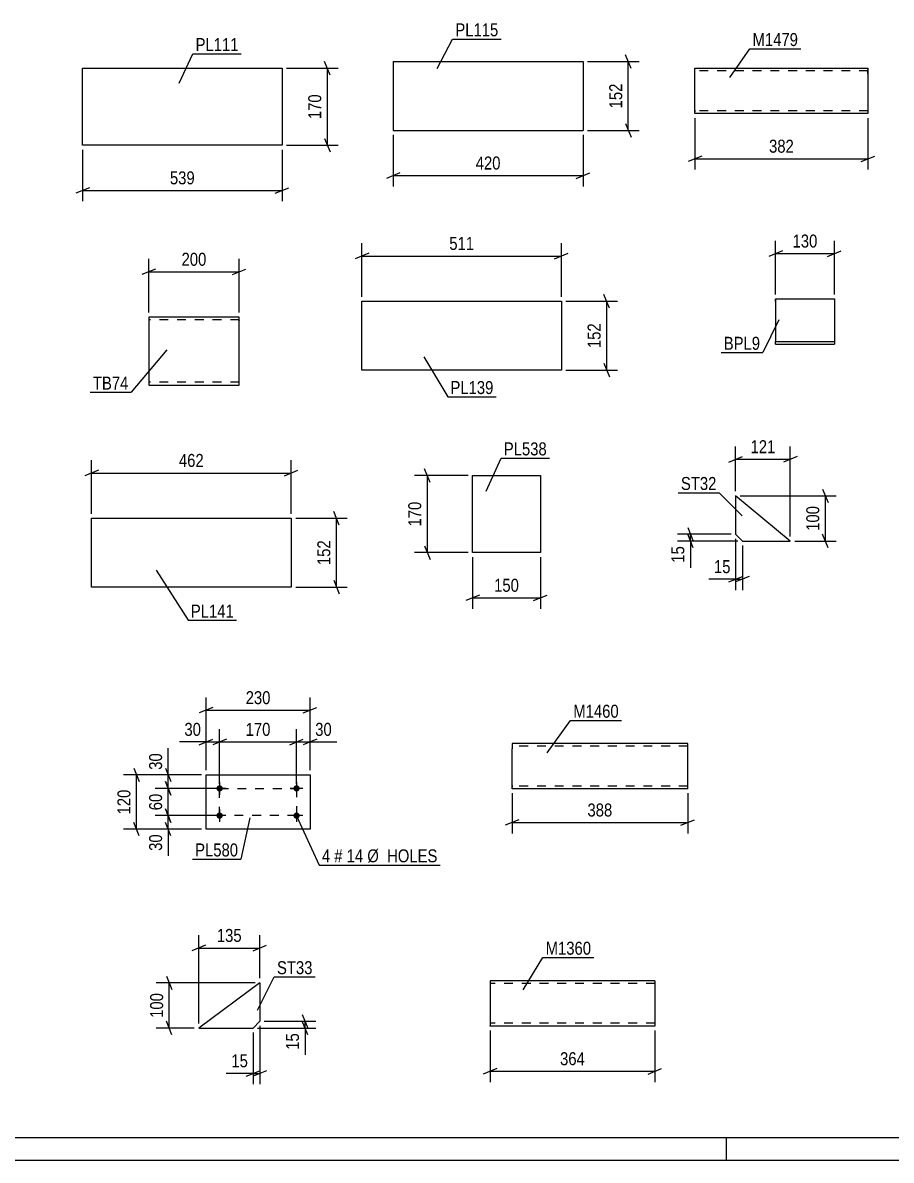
# Model space of a CAD drawing. Header units: millimetres. Extents: x 0 to 594, y 0 to 420.
# Drawn here: x 228.5 to 420.4, y 0 to 251.3 of the extents above; entities that cross this region are included whole.
import ezdxf

# ---------------------------------------------------------------- set-up
doc = ezdxf.new("R2010")
doc.units = ezdxf.units.MM
doc.linetypes.add('DXK_LINE_DOT2', pattern=[3.9198, 1.9599, -1.9599])
doc.styles.add('Arial Narrow', font='ARIALN.TTF', dxfattribs={"height": 0.2})

# ---------------------------------------------------------------- blocks, each defined once
blk = doc.blocks.new('Unknown-570389277-1132')
at = {"color": 5, "linetype": 'Continuous'}
for p, q in [((5, 5), (589, 5)), ((384, 0), (384, 5)), ((0, 0), (594, 0))]:
    blk.add_line(p, q, dxfattribs=at)
blk = doc.blocks.new('Part-570389277-10023 - 10007')
at = {"color": 2, "linetype": 'Continuous'}
for p, q in [((394.85, 190.29), (394.85, 180.89)), ((394.85, 190.29), (407.85, 190.29)), ((407.85, 190.29), (407.85, 190.24)), ((407.85, 190.24), (407.85, 180.89)), ((394.85, 180.89), (407.85, 180.89)), ((394.85, 180.34), (394.85, 180.89)), ((394.85, 180.29), (394.85, 180.34)), ((394.85, 180.29), (407.85, 180.29)), ((407.85, 180.89), (407.85, 180.84)), ((407.85, 180.84), (407.85, 180.34)), ((407.85, 180.29), (407.85, 180.34))]:
    blk.add_line(p, q, dxfattribs=at)
at = {"color": 7, "linetype": 'DXK_LINE_DOT2'}
for p, q in [((394.85, 189.74), (394.85, 190.24)), ((394.85, 180.29), (394.85, 180.34)), ((407.85, 180.89), (407.85, 180.29))]:
    blk.add_line(p, q, dxfattribs=at)
blk = doc.blocks.new('Bolt-570389277-9659 - 9625')
at = {"linetype": 'Continuous'}
for points in [[(271.98, 81.44, -1), (271.98, 82.84, -1)], [(288.98, 81.44, -1), (288.98, 82.84, -1)], [(271.98, 75.44, -1), (271.98, 76.84, -1)], [(288.98, 75.44, -1), (288.98, 76.84, -1)]]:
    blk.add_hatch(color=1, dxfattribs=at).paths.add_polyline_path(points)
at = {"color": 1, "linetype": 'Continuous'}
for p, q in [((271.98, 83.54), (271.98, 80.74)), ((288.98, 83.54), (288.98, 80.74)), ((273.38, 82.14), (270.58, 82.14)), ((290.38, 82.14), (287.58, 82.14)), ((273.38, 76.14), (270.58, 76.14)), ((271.98, 77.54), (271.98, 74.74)), ((290.38, 76.14), (287.58, 76.14)), ((288.98, 77.54), (288.98, 74.74))]:
    blk.add_line(p, q, dxfattribs=at)
blk = doc.blocks.new('Part-570389277-9674 - 9625')
at = {"color": 2, "linetype": 'Continuous'}
for p, q in [((268.98, 73.14), (268.98, 85.14)), ((268.98, 85.14), (291.98, 85.14)), ((291.98, 85.14), (291.98, 73.14)), ((291.98, 73.14), (268.98, 73.14))]:
    blk.add_line(p, q, dxfattribs=at)
blk = doc.blocks.new('Part-570389277-9779 - 9763')
at = {"color": 2, "linetype": 'Continuous'}
for p, q in [((336.61, 92.07), (336.61, 90.87)), ((375.45, 92.07), (336.61, 92.07)), ((336.61, 82.81), (336.61, 90.87)), ((375.45, 82.07), (375.45, 92.07)), ((336.61, 82.16), (336.61, 82.81)), ((336.61, 82.07), (336.61, 82.16)), ((375.45, 82.07), (336.61, 82.07))]:
    blk.add_line(p, q, dxfattribs=at)
at = {"color": 7, "linetype": 'DXK_LINE_DOT2'}
for p, q in [((375.45, 91.47), (336.61, 91.47)), ((336.61, 82.81), (336.61, 82.42)), ((336.61, 82.67), (336.61, 82.71)), ((375.45, 82.67), (336.61, 82.67)), ((336.61, 82.07), (336.61, 82.07)), ((375.45, 82.67), (375.45, 82.71))]:
    blk.add_line(p, q, dxfattribs=at)
blk = doc.blocks.new('Part-570389277-8945 - 8929')
at = {"color": 2, "linetype": 'Continuous'}
for p, q in [((241.69, 224.25), (241.69, 241.25)), ((241.69, 241.25), (263.69, 241.25)), ((263.79, 241.25), (285.79, 241.25)), ((285.79, 241.25), (285.79, 224.25)), ((263.69, 224.25), (241.69, 224.25)), ((285.79, 224.25), (263.79, 224.25))]:
    blk.add_line(p, q, dxfattribs=at)
blk = doc.blocks.new('Part-570389277-8989 - 8973')
at = {"color": 2, "linetype": 'Continuous'}
for p, q in [((310.33, 242.72), (310.33, 227.52)), ((310.33, 242.72), (352.31, 242.72)), ((352.31, 242.72), (352.31, 227.52)), ((310.33, 227.52), (352.31, 227.52))]:
    blk.add_line(p, q, dxfattribs=at)
blk = doc.blocks.new('Part-570389277-9322 - 9306')
at = {"color": 2, "linetype": 'Continuous'}
for p, q in [((303.43, 174.56), (303.43, 189.76)), ((303.43, 189.76), (325.43, 189.76)), ((325.53, 189.76), (347.53, 189.76)), ((347.53, 189.76), (347.53, 174.56)), ((325.43, 174.56), (303.43, 174.56)), ((347.53, 174.56), (325.53, 174.56))]:
    blk.add_line(p, q, dxfattribs=at)
blk = doc.blocks.new('Part-570389277-9366 - 9350')
at = {"color": 2, "linetype": 'Continuous'}
for p, q in [((243.69, 126.62), (243.69, 141.82)), ((243.69, 141.82), (265.69, 141.82)), ((265.79, 141.82), (287.79, 141.82)), ((287.79, 141.82), (287.79, 126.62)), ((265.69, 126.62), (243.69, 126.62)), ((287.79, 126.62), (265.79, 126.62))]:
    blk.add_line(p, q, dxfattribs=at)
blk = doc.blocks.new('Part-570389277-9411 - 9394')
at = {"color": 2, "linetype": 'Continuous'}
for p, q in [((276.31, 186.26), (256.31, 186.26)), ((256.31, 186.26), (256.31, 171.35)), ((276.31, 172.46), (276.31, 186.26)), ((256.31, 171.35), (256.31, 171.26)), ((256.31, 171.26), (276.31, 171.26)), ((276.31, 171.26), (276.31, 172.46))]:
    blk.add_line(p, q, dxfattribs=at)
at = {"color": 7, "linetype": 'DXK_LINE_DOT2'}
for p, q in [((276.31, 185.66), (256.31, 185.66)), ((276.31, 185.61), (276.31, 185.52)), ((256.31, 171.86), (256.31, 171.9)), ((276.31, 171.86), (256.31, 171.86)), ((276.31, 171.9), (276.31, 172.23)), ((276.31, 171.86), (276.31, 171.9))]:
    blk.add_line(p, q, dxfattribs=at)
blk = doc.blocks.new('Part-570389277-9443 - 9427')
at = {"color": 2, "linetype": 'Continuous'}
for p, q in [((327.89, 134.24), (327.89, 151.24)), ((327.89, 151.24), (342.89, 151.24)), ((342.89, 151.24), (342.89, 134.24)), ((342.89, 134.24), (327.89, 134.24))]:
    blk.add_line(p, q, dxfattribs=at)
blk = doc.blocks.new('Part-570389277-9486 - 9470')
at = {"color": 2, "linetype": 'Continuous'}
for p, q in [((386.03, 146.79), (386.03, 138.29)), ((398.11, 136.79), (386.03, 146.79)), ((387.53, 136.79), (386.03, 138.29)), ((387.53, 136.79), (398.11, 136.79))]:
    blk.add_line(p, q, dxfattribs=at)
blk = doc.blocks.new('Part-570389277-9545 - 9529')
at = {"color": 2, "linetype": 'Continuous'}
for p, q in [((280.86, 39.19), (267.36, 29.19)), ((280.86, 39.19), (280.86, 30.69)), ((280.86, 30.69), (279.36, 29.19)), ((267.36, 29.19), (279.36, 29.19))]:
    blk.add_line(p, q, dxfattribs=at)
blk = doc.blocks.new('Part-570389277-9609 - 9593')
at = {"color": 2, "linetype": 'Continuous'}
for p, q in [((368.18, 39.65), (331.75, 39.65)), ((331.75, 39.65), (331.75, 29.74)), ((368.18, 39.65), (368.18, 29.65)), ((331.75, 29.65), (331.75, 29.74)), ((368.18, 29.65), (331.75, 29.65))]:
    blk.add_line(p, q, dxfattribs=at)
at = {"color": 7, "linetype": 'DXK_LINE_DOT2'}
for p, q in [((368.18, 39.05), (331.75, 39.05)), ((331.75, 30.25), (331.75, 30.29)), ((368.18, 30.25), (331.75, 30.25)), ((368.18, 30.25), (368.18, 30.29))]:
    blk.add_line(p, q, dxfattribs=at)
blk = doc.blocks.new('Part-570389277-9811 - 9795')
at = {"color": 2, "linetype": 'Continuous'}
for p, q in [((377.03, 240.04), (377.03, 241.24)), ((377.03, 241.24), (415.27, 241.24)), ((377.03, 231.98), (377.03, 240.04)), ((415.27, 241.24), (415.27, 241.15)), ((415.27, 241.15), (415.27, 240.04)), ((415.27, 240.04), (415.27, 231.24)), ((377.03, 231.33), (377.03, 231.98)), ((377.03, 231.24), (377.03, 231.33)), ((415.27, 231.24), (377.03, 231.24))]:
    blk.add_line(p, q, dxfattribs=at)
at = {"color": 7, "linetype": 'DXK_LINE_DOT2'}
for p, q in [((415.27, 240.64), (377.03, 240.64)), ((415.27, 240.04), (415.27, 240.89)), ((377.03, 231.98), (377.03, 231.59)), ((377.03, 231.84), (377.03, 231.89)), ((415.27, 231.84), (377.03, 231.84)), ((415.27, 231.84), (415.27, 231.89))]:
    blk.add_line(p, q, dxfattribs=at)
blk = doc.blocks.new('Rectangle-570389277-20068 - 9625')
at = {"color": 1, "linetype": 'DXK_LINE_DOT2'}
blk.add_lwpolyline([(271.98, 82.14), (288.98, 82.14), (288.98, 76.14), (271.98, 76.14), (271.98, 82.14)], close=True, dxfattribs=at)
blk = doc.blocks.new('StraightDimension-570389277-10025 - 10007')
at = {"color": 7, "linetype": 'Continuous'}
for p, q in [((394.85, 191.29), (394.85, 203.14)), ((407.85, 191.29), (407.85, 203.14)), ((396.35, 200.89), (393.35, 199.69)), ((394.85, 200.29), (407.85, 200.29)), ((406.35, 199.69), (409.35, 200.89))]:
    blk.add_line(p, q, dxfattribs=at)
at = {"color": 0}
blk.add_wipeout([(404.7, 201.04), (404.7, 205.24), (398.01, 205.24), (398.01, 201.04)], dxfattribs=at)
at = {"color": 3, "style": 'Arial Narrow'}
blk.add_text('130', height=2.863, dxfattribs=at).set_placement((398.61, 201.64))
blk = doc.blocks.new('StraightDimension-570389277-9687 - 9625')
at = {"color": 7, "linetype": 'Continuous'}
for p, q in [((267.48, 91.81), (270.48, 93.01)), ((268.98, 86.14), (268.98, 95.26)), ((273.48, 93.01), (270.48, 91.81)), ((271.98, 83.14), (271.98, 95.26)), ((268.98, 92.41), (271.98, 92.41))]:
    blk.add_line(p, q, dxfattribs=at)
at = {"color": 0}
blk.add_wipeout([(268.46, 93.16), (268.46, 97.36), (263.6, 97.36), (263.6, 93.16)], dxfattribs=at)
at = {"color": 7, "linetype": 'Continuous'}
blk.add_line((268.98, 92.41), (263.08, 92.41), dxfattribs=at)
blk.add_line((268.98, 92.41), (263.08, 92.41), dxfattribs=at)
at = {"color": 3, "style": 'Arial Narrow'}
blk.add_text('30', height=2.863, dxfattribs=at).set_placement((264.2, 93.76))
blk = doc.blocks.new('StraightDimension-570389277-9676 - 9625')
at = {"color": 7, "linetype": 'Continuous'}
for p, q in [((268.98, 86.14), (268.98, 102.26)), ((291.98, 86.14), (291.98, 102.26)), ((270.48, 100.01), (267.48, 98.81)), ((268.98, 99.41), (291.98, 99.41)), ((290.48, 98.81), (293.48, 100.01))]:
    blk.add_line(p, q, dxfattribs=at)
at = {"color": 0}
blk.add_wipeout([(283.83, 100.16), (283.83, 104.36), (277.14, 104.36), (277.14, 100.16)], dxfattribs=at)
at = {"color": 3, "style": 'Arial Narrow'}
blk.add_text('230', height=2.863, dxfattribs=at).set_placement((277.74, 100.76))
blk = doc.blocks.new('StraightDimension-570389277-9697 - 9625')
at = {"color": 7, "linetype": 'Continuous'}
for p, q in [((273.48, 93.01), (270.48, 91.81)), ((271.98, 83.14), (271.98, 95.26)), ((287.48, 91.81), (290.48, 93.01)), ((288.98, 83.14), (288.98, 95.26)), ((271.98, 92.41), (288.98, 92.41))]:
    blk.add_line(p, q, dxfattribs=at)
at = {"color": 0}
blk.add_wipeout([(283.83, 93.16), (283.83, 97.36), (277.14, 97.36), (277.14, 93.16)], dxfattribs=at)
at = {"color": 3, "style": 'Arial Narrow'}
blk.add_text('170', height=2.863, dxfattribs=at).set_placement((277.74, 93.76))
blk = doc.blocks.new('StraightDimension-570389277-9707 - 9625')
at = {"color": 7, "linetype": 'Continuous'}
for p, q in [((287.48, 91.81), (290.48, 93.01)), ((288.98, 83.14), (288.98, 95.26)), ((293.48, 93.01), (290.48, 91.81)), ((291.98, 86.14), (291.98, 95.26)), ((288.98, 92.41), (291.98, 92.41))]:
    blk.add_line(p, q, dxfattribs=at)
at = {"color": 0}
blk.add_wipeout([(297.36, 93.16), (297.36, 97.36), (292.51, 97.36), (292.51, 93.16)], dxfattribs=at)
at = {"color": 7, "linetype": 'Continuous'}
blk.add_line((291.98, 92.41), (297.89, 92.41), dxfattribs=at)
blk.add_line((291.98, 92.41), (297.89, 92.41), dxfattribs=at)
at = {"color": 3, "style": 'Arial Narrow'}
blk.add_text('30', height=2.863, dxfattribs=at).set_placement((293.11, 93.76))
blk = doc.blocks.new('StraightDimension-570389277-9718 - 9625')
at = {"color": 7, "linetype": 'Continuous'}
for p, q in [((253.01, 86.64), (254.21, 83.64)), ((267.98, 85.14), (250.76, 85.14)), ((253.61, 73.14), (253.61, 85.14)), ((267.98, 73.14), (250.76, 73.14)), ((254.21, 71.64), (253.01, 74.64))]:
    blk.add_line(p, q, dxfattribs=at)
at = {"color": 0}
blk.add_wipeout([(252.86, 82.48), (248.66, 82.48), (248.66, 75.79), (252.86, 75.79)], dxfattribs=at)
at = {"color": 3, "style": 'Arial Narrow'}
blk.add_text('120', height=2.863, rotation=90.0002, dxfattribs=at).set_placement((252.26, 76.39))
blk = doc.blocks.new('StraightDimension-570389277-9729 - 9625')
at = {"color": 7, "linetype": 'Continuous'}
for p, q in [((270.98, 76.14), (257.76, 76.14)), ((260.01, 77.64), (261.21, 74.64)), ((260.61, 73.14), (260.61, 76.14)), ((267.98, 73.14), (257.76, 73.14)), ((261.21, 71.64), (260.01, 74.64))]:
    blk.add_line(p, q, dxfattribs=at)
at = {"color": 0}
blk.add_wipeout([(259.86, 72.61), (255.66, 72.61), (255.66, 67.75), (259.86, 67.75)], dxfattribs=at)
at = {"color": 7, "linetype": 'Continuous'}
blk.add_line((260.61, 73.14), (260.61, 67.23), dxfattribs=at)
blk.add_line((260.61, 73.14), (260.61, 67.23), dxfattribs=at)
at = {"color": 3, "style": 'Arial Narrow'}
blk.add_text('30', height=2.863, rotation=90.0002, dxfattribs=at).set_placement((259.26, 68.35))
blk = doc.blocks.new('StraightDimension-570389277-9739 - 9625')
at = {"color": 7, "linetype": 'Continuous'}
for p, q in [((260.01, 83.64), (261.21, 80.64)), ((270.98, 82.14), (257.76, 82.14)), ((260.61, 76.14), (260.61, 82.14)), ((270.98, 76.14), (257.76, 76.14)), ((261.21, 74.64), (260.01, 77.64))]:
    blk.add_line(p, q, dxfattribs=at)
at = {"color": 0}
blk.add_wipeout([(259.86, 81.56), (255.66, 81.56), (255.66, 76.71), (259.86, 76.71)], dxfattribs=at)
at = {"color": 3, "style": 'Arial Narrow'}
blk.add_text('60', height=2.863, rotation=90.0002, dxfattribs=at).set_placement((259.26, 77.31))
blk = doc.blocks.new('StraightDimension-570389277-9749 - 9625')
at = {"color": 7, "linetype": 'Continuous'}
for p, q in [((260.01, 86.64), (261.21, 83.64)), ((267.98, 85.14), (257.76, 85.14)), ((261.21, 80.64), (260.01, 83.64)), ((260.61, 82.14), (260.61, 85.14)), ((270.98, 82.14), (257.76, 82.14))]:
    blk.add_line(p, q, dxfattribs=at)
at = {"color": 0}
blk.add_wipeout([(259.86, 90.52), (255.66, 90.52), (255.66, 85.66), (259.86, 85.66)], dxfattribs=at)
at = {"color": 7, "linetype": 'Continuous'}
blk.add_line((260.61, 85.14), (260.61, 91.04), dxfattribs=at)
blk.add_line((260.61, 85.14), (260.61, 91.04), dxfattribs=at)
at = {"color": 3, "style": 'Arial Narrow'}
blk.add_text('30', height=2.863, rotation=90.0002, dxfattribs=at).set_placement((259.26, 86.26))
blk = doc.blocks.new('StraightDimension-570389277-9781 - 9763')
at = {"color": 7, "linetype": 'Continuous'}
for p, q in [((336.61, 81.07), (336.61, 72.19)), ((375.45, 81.07), (375.45, 72.19)), ((338.11, 75.19), (335.11, 73.99)), ((336.61, 74.59), (375.45, 74.59)), ((373.95, 73.99), (376.95, 75.19))]:
    blk.add_line(p, q, dxfattribs=at)
at = {"color": 0}
blk.add_wipeout([(359.37, 75.34), (359.37, 79.54), (352.68, 79.54), (352.68, 75.34)], dxfattribs=at)
at = {"color": 3, "style": 'Arial Narrow'}
blk.add_text('388', height=2.863, dxfattribs=at).set_placement((353.28, 75.94))
blk = doc.blocks.new('StraightDimension-570389277-8948 - 8929')
at = {"color": 7, "linetype": 'Continuous'}
for p, q in [((241.69, 223.25), (241.69, 211.85)), ((285.79, 223.25), (285.79, 211.85)), ((243.19, 214.85), (240.19, 213.65)), ((241.69, 214.25), (285.79, 214.25)), ((284.29, 213.65), (287.29, 214.85))]:
    blk.add_line(p, q, dxfattribs=at)
at = {"color": 0}
blk.add_wipeout([(267.08, 215), (267.08, 219.2), (260.4, 219.2), (260.4, 215)], dxfattribs=at)
at = {"color": 3, "style": 'Arial Narrow'}
blk.add_text('539', height=2.863, dxfattribs=at).set_placement((261, 215.6))
blk = doc.blocks.new('StraightDimension-570389277-8959 - 8929')
at = {"color": 7, "linetype": 'Continuous'}
for p, q in [((286.79, 241.25), (298.19, 241.25)), ((296.39, 239.75), (295.19, 242.75)), ((295.79, 224.25), (295.79, 241.25)), ((286.79, 224.25), (298.19, 224.25)), ((295.19, 225.75), (296.39, 222.75))]:
    blk.add_line(p, q, dxfattribs=at)
at = {"color": 0}
blk.add_wipeout([(295.04, 236.09), (290.84, 236.09), (290.84, 229.4), (295.04, 229.4)], dxfattribs=at)
at = {"color": 3, "style": 'Arial Narrow'}
blk.add_text('170', height=2.863, rotation=90.0002, dxfattribs=at).set_placement((294.44, 230))
blk = doc.blocks.new('StraightDimension-570389277-8991 - 8973')
at = {"color": 7, "linetype": 'Continuous'}
for p, q in [((310.33, 226.52), (310.33, 215.12)), ((352.31, 226.52), (352.31, 215.12)), ((311.83, 218.12), (308.83, 216.92)), ((310.33, 217.52), (352.31, 217.52)), ((350.81, 216.92), (353.81, 218.12))]:
    blk.add_line(p, q, dxfattribs=at)
at = {"color": 0}
blk.add_wipeout([(334.66, 218.27), (334.66, 222.47), (327.98, 222.47), (327.98, 218.27)], dxfattribs=at)
at = {"color": 3, "style": 'Arial Narrow'}
blk.add_text('420', height=2.863, dxfattribs=at).set_placement((328.58, 218.87))
blk = doc.blocks.new('StraightDimension-570389277-9002 - 8973')
at = {"color": 7, "linetype": 'Continuous'}
for p, q in [((362.91, 241.22), (361.71, 244.22)), ((353.31, 242.72), (364.71, 242.72)), ((362.31, 227.52), (362.31, 242.72)), ((361.71, 229.02), (362.91, 226.02)), ((353.31, 227.52), (364.71, 227.52))]:
    blk.add_line(p, q, dxfattribs=at)
at = {"color": 0}
blk.add_wipeout([(361.56, 238.46), (357.36, 238.46), (357.36, 231.78), (361.56, 231.78)], dxfattribs=at)
at = {"color": 3, "style": 'Arial Narrow'}
blk.add_text('152', height=2.863, rotation=90.0002, dxfattribs=at).set_placement((360.96, 232.38))
blk = doc.blocks.new('StraightDimension-570389277-9336 - 9306')
at = {"color": 7, "linetype": 'Continuous'}
for p, q in [((358.13, 188.26), (356.93, 191.26)), ((348.53, 189.76), (359.93, 189.76)), ((357.53, 174.56), (357.53, 189.76)), ((356.93, 176.06), (358.13, 173.06)), ((348.53, 174.56), (359.93, 174.56))]:
    blk.add_line(p, q, dxfattribs=at)
at = {"color": 0}
blk.add_wipeout([(356.78, 185.5), (352.58, 185.5), (352.58, 178.82), (356.78, 178.82)], dxfattribs=at)
at = {"color": 3, "style": 'Arial Narrow'}
blk.add_text('152', height=2.863, rotation=90.0002, dxfattribs=at).set_placement((356.18, 179.42))
blk = doc.blocks.new('StraightDimension-570389277-9325 - 9306')
at = {"color": 7, "linetype": 'Continuous'}
for p, q in [((303.43, 190.76), (303.43, 202.61)), ((347.53, 190.76), (347.53, 202.61)), ((304.93, 200.36), (301.93, 199.16)), ((303.43, 199.76), (347.53, 199.76)), ((346.03, 199.16), (349.03, 200.36))]:
    blk.add_line(p, q, dxfattribs=at)
at = {"color": 0}
blk.add_wipeout([(328.82, 200.51), (328.82, 204.71), (322.14, 204.71), (322.14, 200.51)], dxfattribs=at)
at = {"color": 3, "style": 'Arial Narrow'}
blk.add_text('511', height=2.863, dxfattribs=at).set_placement((322.74, 201.11))
blk = doc.blocks.new('StraightDimension-570389277-9369 - 9350')
at = {"color": 7, "linetype": 'Continuous'}
for p, q in [((243.69, 142.82), (243.69, 154.67)), ((287.79, 142.82), (287.79, 154.67)), ((245.19, 152.42), (242.19, 151.22)), ((243.69, 151.82), (287.79, 151.82)), ((286.29, 151.22), (289.29, 152.42))]:
    blk.add_line(p, q, dxfattribs=at)
at = {"color": 0}
blk.add_wipeout([(269.08, 152.57), (269.08, 156.77), (262.39, 156.77), (262.39, 152.57)], dxfattribs=at)
at = {"color": 3, "style": 'Arial Narrow'}
blk.add_text('462', height=2.863, dxfattribs=at).set_placement((262.99, 153.17))
blk = doc.blocks.new('StraightDimension-570389277-9380 - 9350')
at = {"color": 7, "linetype": 'Continuous'}
for p, q in [((298.39, 140.32), (297.19, 143.32)), ((288.79, 141.82), (300.19, 141.82)), ((297.79, 126.62), (297.79, 141.82)), ((288.79, 126.62), (300.19, 126.62)), ((297.19, 128.12), (298.39, 125.12))]:
    blk.add_line(p, q, dxfattribs=at)
at = {"color": 0}
blk.add_wipeout([(297.04, 137.57), (292.84, 137.57), (292.84, 130.88), (297.04, 130.88)], dxfattribs=at)
at = {"color": 3, "style": 'Arial Narrow'}
blk.add_text('152', height=2.863, rotation=90.0002, dxfattribs=at).set_placement((296.44, 131.48))
blk = doc.blocks.new('StraightDimension-570389277-9413 - 9394')
at = {"color": 7, "linetype": 'Continuous'}
for p, q in [((256.31, 187.26), (256.31, 199.11)), ((276.31, 187.26), (276.31, 199.11)), ((257.81, 196.86), (254.81, 195.66)), ((256.31, 196.26), (276.31, 196.26)), ((274.81, 195.66), (277.81, 196.86))]:
    blk.add_line(p, q, dxfattribs=at)
at = {"color": 0}
blk.add_wipeout([(269.65, 197.01), (269.65, 201.21), (262.97, 201.21), (262.97, 197.01)], dxfattribs=at)
at = {"color": 3, "style": 'Arial Narrow'}
blk.add_text('200', height=2.863, dxfattribs=at).set_placement((263.57, 197.61))
blk = doc.blocks.new('StraightDimension-570389277-9445 - 9427')
at = {"color": 7, "linetype": 'Continuous'}
for p, q in [((327.89, 133.24), (327.89, 121.84)), ((342.89, 133.24), (342.89, 121.84)), ((329.39, 124.84), (326.39, 123.64)), ((327.89, 124.24), (342.89, 124.24)), ((341.39, 123.64), (344.39, 124.84))]:
    blk.add_line(p, q, dxfattribs=at)
at = {"color": 0}
blk.add_wipeout([(338.73, 124.99), (338.73, 129.19), (332.05, 129.19), (332.05, 124.99)], dxfattribs=at)
at = {"color": 3, "style": 'Arial Narrow'}
blk.add_text('150', height=2.863, dxfattribs=at).set_placement((332.65, 125.59))
blk = doc.blocks.new('StraightDimension-570389277-9456 - 9427')
at = {"color": 7, "linetype": 'Continuous'}
for p, q in [((326.89, 151.24), (315.04, 151.24)), ((318.49, 149.74), (317.29, 152.74)), ((317.89, 134.24), (317.89, 151.24)), ((317.29, 135.74), (318.49, 132.74)), ((326.89, 134.24), (315.04, 134.24))]:
    blk.add_line(p, q, dxfattribs=at)
at = {"color": 0}
blk.add_wipeout([(317.14, 146.08), (312.94, 146.08), (312.94, 139.4), (317.14, 139.4)], dxfattribs=at)
at = {"color": 3, "style": 'Arial Narrow'}
blk.add_text('170', height=2.863, rotation=90.0002, dxfattribs=at).set_placement((316.54, 140))
blk = doc.blocks.new('StraightDimension-570389277-9488 - 9470')
at = {"color": 7, "linetype": 'Continuous'}
for p, q in [((405.26, 148.29), (406.46, 145.29)), ((387.03, 146.79), (408.26, 146.79)), ((405.86, 136.79), (405.86, 146.79)), ((406.46, 135.29), (405.26, 138.29)), ((399.11, 136.79), (408.26, 136.79))]:
    blk.add_line(p, q, dxfattribs=at)
at = {"color": 0}
blk.add_wipeout([(405.11, 145.13), (400.91, 145.13), (400.91, 138.45), (405.11, 138.45)], dxfattribs=at)
at = {"color": 3, "style": 'Arial Narrow'}
blk.add_text('100', height=2.863, rotation=90.0002, dxfattribs=at).set_placement((404.51, 139.05))
blk = doc.blocks.new('StraightDimension-570389277-9497 - 9470')
at = {"color": 7, "linetype": 'Continuous'}
for p, q in [((385.03, 138.29), (373.18, 138.29)), ((375.43, 139.79), (376.63, 136.79)), ((376.63, 135.29), (375.43, 138.29)), ((376.03, 136.79), (376.03, 138.29)), ((386.53, 136.79), (373.18, 136.79))]:
    blk.add_line(p, q, dxfattribs=at)
at = {"color": 0}
blk.add_wipeout([(375.28, 136.27), (371.08, 136.27), (371.08, 131.41), (375.28, 131.41)], dxfattribs=at)
at = {"color": 7, "linetype": 'Continuous'}
blk.add_line((376.03, 136.79), (376.03, 130.88), dxfattribs=at)
blk.add_line((376.03, 136.79), (376.03, 130.88), dxfattribs=at)
at = {"color": 3, "style": 'Arial Narrow'}
blk.add_text('15', height=2.863, rotation=90.0002, dxfattribs=at).set_placement((374.68, 132.01))
blk = doc.blocks.new('StraightDimension-570389277-9508 - 9470')
at = {"color": 7, "linetype": 'Continuous'}
for p, q in [((386.03, 147.79), (386.03, 157.7)), ((398.11, 137.79), (398.11, 157.7)), ((384.53, 154.25), (387.53, 155.45)), ((386.03, 154.85), (398.11, 154.85)), ((399.61, 155.45), (396.61, 154.25))]:
    blk.add_line(p, q, dxfattribs=at)
at = {"color": 0}
blk.add_wipeout([(395.41, 155.6), (395.41, 159.8), (388.73, 159.8), (388.73, 155.6)], dxfattribs=at)
at = {"color": 3, "style": 'Arial Narrow'}
blk.add_text('121', height=2.863, dxfattribs=at).set_placement((389.33, 156.2))
blk = doc.blocks.new('StraightDimension-570389277-9515 - 9470')
at = {"color": 7, "linetype": 'Continuous'}
for p, q in [((386.03, 137.29), (386.03, 125.96)), ((387.53, 135.79), (387.53, 125.96)), ((384.53, 127.76), (387.53, 128.96)), ((389.03, 128.96), (386.03, 127.76)), ((386.03, 128.36), (387.53, 128.36))]:
    blk.add_line(p, q, dxfattribs=at)
at = {"color": 0}
blk.add_wipeout([(385.5, 129.11), (385.5, 133.31), (380.64, 133.31), (380.64, 129.11)], dxfattribs=at)
at = {"color": 7, "linetype": 'Continuous'}
blk.add_line((386.03, 128.36), (380.12, 128.36), dxfattribs=at)
blk.add_line((386.03, 128.36), (380.12, 128.36), dxfattribs=at)
at = {"color": 3, "style": 'Arial Narrow'}
blk.add_text('15', height=2.863, dxfattribs=at).set_placement((381.24, 129.71))
blk = doc.blocks.new('StraightDimension-570389277-9579 - 9529')
at = {"color": 7, "linetype": 'Continuous'}
for p, q in [((281.86, 30.69), (293.26, 30.69)), ((290.26, 32.19), (291.46, 29.19)), ((291.46, 27.69), (290.26, 30.69)), ((290.86, 29.19), (290.86, 30.69)), ((280.36, 29.19), (293.26, 29.19))]:
    blk.add_line(p, q, dxfattribs=at)
at = {"color": 0}
blk.add_wipeout([(290.11, 28.67), (285.91, 28.67), (285.91, 23.81), (290.11, 23.81)], dxfattribs=at)
at = {"color": 7, "linetype": 'Continuous'}
blk.add_line((290.86, 29.19), (290.86, 23.29), dxfattribs=at)
blk.add_line((290.86, 29.19), (290.86, 23.29), dxfattribs=at)
at = {"color": 3, "style": 'Arial Narrow'}
blk.add_text('15', height=2.863, rotation=90.0002, dxfattribs=at).set_placement((289.51, 24.41))
blk = doc.blocks.new('StraightDimension-570389277-9547 - 9529')
at = {"color": 7, "linetype": 'Continuous'}
for p, q in [((267.36, 30.19), (267.36, 49.73)), ((280.86, 40.19), (280.86, 49.73)), ((268.86, 47.48), (265.86, 46.28)), ((267.36, 46.88), (280.86, 46.88)), ((279.36, 46.28), (282.36, 47.48))]:
    blk.add_line(p, q, dxfattribs=at)
at = {"color": 0}
blk.add_wipeout([(277.45, 47.63), (277.45, 51.83), (270.77, 51.83), (270.77, 47.63)], dxfattribs=at)
at = {"color": 3, "style": 'Arial Narrow'}
blk.add_text('135', height=2.863, dxfattribs=at).set_placement((271.37, 48.23))
blk = doc.blocks.new('StraightDimension-570389277-9556 - 9529')
at = {"color": 7, "linetype": 'Continuous'}
for p, q in [((279.36, 28.19), (279.36, 16.79)), ((280.86, 29.69), (280.86, 16.79)), ((277.86, 18.59), (280.86, 19.79)), ((282.36, 19.79), (279.36, 18.59)), ((279.36, 19.19), (280.86, 19.19))]:
    blk.add_line(p, q, dxfattribs=at)
at = {"color": 0}
blk.add_wipeout([(278.83, 19.94), (278.83, 24.14), (273.98, 24.14), (273.98, 19.94)], dxfattribs=at)
at = {"color": 7, "linetype": 'Continuous'}
blk.add_line((279.36, 19.19), (273.45, 19.19), dxfattribs=at)
blk.add_line((279.36, 19.19), (273.45, 19.19), dxfattribs=at)
at = {"color": 3, "style": 'Arial Narrow'}
blk.add_text('15', height=2.863, dxfattribs=at).set_placement((274.58, 20.54))
blk = doc.blocks.new('StraightDimension-570389277-9570 - 9529')
at = {"color": 7, "linetype": 'Continuous'}
for p, q in [((260.24, 40.69), (261.44, 37.69)), ((279.86, 39.19), (257.99, 39.19)), ((260.84, 29.19), (260.84, 39.19)), ((261.44, 27.69), (260.24, 30.69)), ((266.36, 29.19), (257.99, 29.19))]:
    blk.add_line(p, q, dxfattribs=at)
at = {"color": 0}
blk.add_wipeout([(260.09, 37.54), (255.89, 37.54), (255.89, 30.85), (260.09, 30.85)], dxfattribs=at)
at = {"color": 3, "style": 'Arial Narrow'}
blk.add_text('100', height=2.863, rotation=90.0002, dxfattribs=at).set_placement((259.49, 31.45))
blk = doc.blocks.new('StraightDimension-570389277-9611 - 9593')
at = {"color": 7, "linetype": 'Continuous'}
for p, q in [((331.75, 28.65), (331.75, 17.25)), ((368.18, 28.65), (368.18, 17.25)), ((333.25, 20.25), (330.25, 19.05)), ((366.68, 19.05), (369.68, 20.25)), ((331.75, 19.65), (368.18, 19.65))]:
    blk.add_line(p, q, dxfattribs=at)
at = {"color": 0}
blk.add_wipeout([(353.31, 20.4), (353.31, 24.6), (346.62, 24.6), (346.62, 20.4)], dxfattribs=at)
at = {"color": 3, "style": 'Arial Narrow'}
blk.add_text('364', height=2.863, dxfattribs=at).set_placement((347.22, 21))
blk = doc.blocks.new('StraightDimension-570389277-9813 - 9795')
at = {"color": 7, "linetype": 'Continuous'}
for p, q in [((377.03, 230.24), (377.03, 218.84)), ((415.27, 230.24), (415.27, 218.84)), ((378.53, 221.84), (375.53, 220.64)), ((377.03, 221.24), (415.27, 221.24)), ((413.77, 220.64), (416.77, 221.84))]:
    blk.add_line(p, q, dxfattribs=at)
at = {"color": 0}
blk.add_wipeout([(399.49, 221.99), (399.49, 226.19), (392.81, 226.19), (392.81, 221.99)], dxfattribs=at)
at = {"color": 3, "style": 'Arial Narrow'}
blk.add_text('382', height=2.863, dxfattribs=at).set_placement((393.41, 222.59))
blk = doc.blocks.new('Mark-570389277-10019 - 10007')
at = {"color": 0}
blk.add_wipeout([(391.44, 179.05), (391.44, 182.05), (383.4, 182.05), (383.4, 179.05)], dxfattribs=at)
blk.add_wipeout([(391.44, 179.05), (391.44, 182.05), (383.4, 182.05), (383.4, 179.05)], dxfattribs=at)
at = {"color": 30, "linetype": 'Continuous'}
for p in [(395.58, 185.64), (382.8, 178.45)]:
    blk.add_line(p, (392.04, 178.45), dxfattribs=at)
at = {"color": 3, "style": 'Arial Narrow'}
blk.add_text('BPL9', height=2.863, dxfattribs=at).set_placement((383.4, 179.05))
blk = doc.blocks.new('Mark-570389277-9655 - 9625')
at = {"color": 0}
blk.add_wipeout([(296.43, 65.82), (296.43, 68.82), (294.6, 68.82), (294.6, 65.82)], dxfattribs=at)
blk.add_wipeout([(296.43, 65.82), (296.43, 68.82), (294.6, 68.82), (294.6, 65.82)], dxfattribs=at)
at = {"color": 7, "linetype": 'Continuous'}
blk.add_line((288.92, 76.23), (294, 65.22), dxfattribs=at)
at = {"color": 0}
blk.add_wipeout([(299.16, 65.82), (299.16, 68.82), (297.33, 68.82), (297.33, 65.82)], dxfattribs=at)
blk.add_wipeout([(299.16, 65.82), (299.16, 68.82), (297.33, 68.82), (297.33, 65.82)], dxfattribs=at)
at = {"color": 3, "style": 'Arial Narrow'}
blk.add_text('4', height=2.86, dxfattribs=at).set_placement((294.6, 65.82))
at = {"color": 0}
blk.add_wipeout([(303.72, 65.82), (303.72, 68.82), (300.06, 68.82), (300.06, 65.82)], dxfattribs=at)
blk.add_wipeout([(303.72, 65.82), (303.72, 68.82), (300.06, 68.82), (300.06, 65.82)], dxfattribs=at)
at = {"color": 3, "style": 'Arial Narrow'}
blk.add_text('#', height=2.86, dxfattribs=at).set_placement((297.33, 65.82))
at = {"color": 0}
blk.add_wipeout([(320.14, 65.82), (320.14, 68.82), (304.62, 68.82), (304.62, 65.82)], dxfattribs=at)
blk.add_wipeout([(320.14, 65.82), (320.14, 68.82), (304.62, 68.82), (304.62, 65.82)], dxfattribs=at)
at = {"color": 7, "linetype": 'Continuous'}
blk.add_line((294, 65.22), (320.74, 65.22), dxfattribs=at)
at = {"color": 3, "style": 'Arial Narrow'}
for s, p in [('14', (300.06, 65.82)), ('Ø  HOLES', (304.62, 65.82))]:
    blk.add_text(s, height=2.863, dxfattribs=at).set_placement(p)
blk = doc.blocks.new('Mark-570389277-9670 - 9625')
at = {"color": 0}
blk.add_wipeout([(276.07, 67.12), (276.07, 70.12), (266.57, 70.12), (266.57, 67.12)], dxfattribs=at)
blk.add_wipeout([(276.07, 67.12), (276.07, 70.12), (266.57, 70.12), (266.57, 67.12)], dxfattribs=at)
at = {"color": 30, "linetype": 'Continuous'}
for p in [(278.67, 75.63), (265.97, 66.52)]:
    blk.add_line(p, (276.67, 66.52), dxfattribs=at)
at = {"color": 3, "style": 'Arial Narrow'}
blk.add_text('PL580', height=2.863, dxfattribs=at).set_placement((266.57, 67.12))
blk = doc.blocks.new('Mark-570389277-9775 - 9763')
at = {"color": 0}
blk.add_wipeout([(360.21, 97.77), (360.21, 100.77), (350.15, 100.77), (350.15, 97.77)], dxfattribs=at)
blk.add_wipeout([(360.21, 97.77), (360.21, 100.77), (350.15, 100.77), (350.15, 97.77)], dxfattribs=at)
at = {"color": 30, "linetype": 'Continuous'}
for p, q in [((344.41, 90.04), (349.55, 97.17)), ((349.55, 97.17), (360.81, 97.17))]:
    blk.add_line(p, q, dxfattribs=at)
at = {"color": 3, "style": 'Arial Narrow'}
blk.add_text('M1460', height=2.863, dxfattribs=at).set_placement((350.15, 97.77))
blk = doc.blocks.new('Mark-570389277-8941 - 8929')
at = {"color": 0}
blk.add_wipeout([(276.18, 245.05), (276.18, 248.05), (266.67, 248.05), (266.67, 245.05)], dxfattribs=at)
blk.add_wipeout([(276.18, 245.05), (276.18, 248.05), (266.67, 248.05), (266.67, 245.05)], dxfattribs=at)
at = {"color": 30, "linetype": 'Continuous'}
for p, q in [((263.01, 237.94), (266.07, 244.45)), ((266.07, 244.45), (276.78, 244.45))]:
    blk.add_line(p, q, dxfattribs=at)
at = {"color": 3, "style": 'Arial Narrow'}
blk.add_text('PL111', height=2.863, dxfattribs=at).set_placement((266.67, 245.05))
blk = doc.blocks.new('Mark-570389277-8985 - 8973')
at = {"color": 0}
blk.add_wipeout([(333.59, 248.3), (333.59, 251.3), (324.08, 251.3), (324.08, 248.3)], dxfattribs=at)
blk.add_wipeout([(333.59, 248.3), (333.59, 251.3), (324.08, 251.3), (324.08, 248.3)], dxfattribs=at)
at = {"color": 30, "linetype": 'Continuous'}
for p, q in [((320.03, 241.16), (323.48, 247.7)), ((323.48, 247.7), (334.19, 247.7))]:
    blk.add_line(p, q, dxfattribs=at)
at = {"color": 3, "style": 'Arial Narrow'}
blk.add_text('PL115', height=2.863, dxfattribs=at).set_placement((324.08, 248.3))
blk = doc.blocks.new('Mark-570389277-9318 - 9306')
at = {"color": 0}
blk.add_wipeout([(332.51, 169.27), (332.51, 172.27), (323, 172.27), (323, 169.27)], dxfattribs=at)
blk.add_wipeout([(332.51, 169.27), (332.51, 172.27), (323, 172.27), (323, 169.27)], dxfattribs=at)
at = {"color": 30, "linetype": 'Continuous'}
for p, q in [((317.09, 177.48), (322.4, 168.67)), ((322.4, 168.67), (333.11, 168.67))]:
    blk.add_line(p, q, dxfattribs=at)
at = {"color": 3, "style": 'Arial Narrow'}
blk.add_text('PL139', height=2.863, dxfattribs=at).set_placement((323, 169.27))
blk = doc.blocks.new('Mark-570389277-9362 - 9350')
at = {"color": 0}
blk.add_wipeout([(275.12, 119.88), (275.12, 122.88), (265.62, 122.88), (265.62, 119.88)], dxfattribs=at)
blk.add_wipeout([(275.12, 119.88), (275.12, 122.88), (265.62, 122.88), (265.62, 119.88)], dxfattribs=at)
at = {"color": 30, "linetype": 'Continuous'}
for p, q in [((257.98, 130.37), (265.02, 119.28)), ((265.02, 119.28), (275.72, 119.28))]:
    blk.add_line(p, q, dxfattribs=at)
at = {"color": 3, "style": 'Arial Narrow'}
blk.add_text('PL141', height=2.863, dxfattribs=at).set_placement((265.62, 119.88))
blk = doc.blocks.new('Mark-570389277-9407 - 9394')
at = {"color": 0}
blk.add_wipeout([(251.83, 170.25), (251.83, 173.25), (243.97, 173.25), (243.97, 170.25)], dxfattribs=at)
blk.add_wipeout([(251.83, 170.25), (251.83, 173.25), (243.97, 173.25), (243.97, 170.25)], dxfattribs=at)
at = {"color": 30, "linetype": 'Continuous'}
for p in [(260.34, 179.06), (243.37, 169.65)]:
    blk.add_line(p, (252.43, 169.65), dxfattribs=at)
at = {"color": 3, "style": 'Arial Narrow'}
blk.add_text('TB74', height=2.863, dxfattribs=at).set_placement((243.97, 170.25))
blk = doc.blocks.new('Mark-570389277-9439 - 9427')
at = {"color": 0}
blk.add_wipeout([(344.29, 155.72), (344.29, 158.72), (334.79, 158.72), (334.79, 155.72)], dxfattribs=at)
blk.add_wipeout([(344.29, 155.72), (344.29, 158.72), (334.79, 158.72), (334.79, 155.72)], dxfattribs=at)
at = {"color": 30, "linetype": 'Continuous'}
for p, q in [((330.92, 147.81), (334.19, 155.12)), ((334.19, 155.12), (344.89, 155.12))]:
    blk.add_line(p, q, dxfattribs=at)
at = {"color": 3, "style": 'Arial Narrow'}
blk.add_text('PL538', height=2.863, dxfattribs=at).set_placement((334.79, 155.72))
blk = doc.blocks.new('Mark-570389277-9482 - 9470')
at = {"color": 0}
blk.add_wipeout([(381.8, 148.08), (381.8, 151.08), (373.94, 151.08), (373.94, 148.08)], dxfattribs=at)
blk.add_wipeout([(381.8, 148.08), (381.8, 151.08), (373.94, 151.08), (373.94, 148.08)], dxfattribs=at)
at = {"color": 30, "linetype": 'Continuous'}
for p in [(373.34, 147.48), (387.45, 142.4)]:
    blk.add_line(p, (382.4, 147.48), dxfattribs=at)
at = {"color": 3, "style": 'Arial Narrow'}
blk.add_text('ST32', height=2.863, dxfattribs=at).set_placement((373.94, 148.08))
blk = doc.blocks.new('Mark-570389277-9541 - 9529')
at = {"color": 0}
blk.add_wipeout([(292.51, 41.11), (292.51, 44.11), (284.66, 44.11), (284.66, 41.11)], dxfattribs=at)
blk.add_wipeout([(292.51, 41.11), (292.51, 44.11), (284.66, 44.11), (284.66, 41.11)], dxfattribs=at)
at = {"color": 30, "linetype": 'Continuous'}
for p, q in [((280.39, 33.13), (284.06, 40.51)), ((284.06, 40.51), (293.11, 40.51))]:
    blk.add_line(p, q, dxfattribs=at)
at = {"color": 3, "style": 'Arial Narrow'}
blk.add_text('ST33', height=2.863, dxfattribs=at).set_placement((284.66, 41.11))
blk = doc.blocks.new('Mark-570389277-9605 - 9593')
at = {"color": 0}
blk.add_wipeout([(354.09, 45.41), (354.09, 48.41), (344.04, 48.41), (344.04, 45.41)], dxfattribs=at)
blk.add_wipeout([(354.09, 45.41), (354.09, 48.41), (344.04, 48.41), (344.04, 45.41)], dxfattribs=at)
at = {"color": 30, "linetype": 'Continuous'}
for p, q in [((339.06, 37.62), (343.44, 44.81)), ((343.44, 44.81), (354.69, 44.81))]:
    blk.add_line(p, q, dxfattribs=at)
at = {"color": 3, "style": 'Arial Narrow'}
blk.add_text('M1360', height=2.863, dxfattribs=at).set_placement((344.04, 45.41))
blk = doc.blocks.new('Mark-570389277-9807 - 9795')
at = {"color": 0}
blk.add_wipeout([(399.82, 246.15), (399.82, 249.15), (389.77, 249.15), (389.77, 246.15)], dxfattribs=at)
blk.add_wipeout([(399.82, 246.15), (399.82, 249.15), (389.77, 249.15), (389.77, 246.15)], dxfattribs=at)
at = {"color": 30, "linetype": 'Continuous'}
for p, q in [((384.71, 239.21), (389.17, 245.55)), ((389.17, 245.55), (400.42, 245.55))]:
    blk.add_line(p, q, dxfattribs=at)
at = {"color": 3, "style": 'Arial Narrow'}
blk.add_text('M1479', height=2.863, dxfattribs=at).set_placement((389.77, 246.15))

msp = doc.modelspace()

# ---------------------------------------------------------------- block references
for name in ['Unknown-570389277-1132', 'Part-570389277-8945 - 8929', 'Part-570389277-8989 - 8973', 'Part-570389277-9811 - 9795', 'Part-570389277-9322 - 9306', 'Part-570389277-10023 - 10007', 'Part-570389277-9411 - 9394', 'Part-570389277-9443 - 9427', 'Part-570389277-9486 - 9470', 'Part-570389277-9366 - 9350', 'Part-570389277-9779 - 9763', 'Part-570389277-9674 - 9625', 'Bolt-570389277-9659 - 9625', 'Rectangle-570389277-20068 - 9625', 'Part-570389277-9545 - 9529', 'Part-570389277-9609 - 9593']:
    msp.add_blockref(name, (0, 0))

# ---------------------------------------------------------------- next in the draw order: block references
for name in ['Mark-570389277-8985 - 8973', 'Mark-570389277-9807 - 9795', 'Mark-570389277-8941 - 8929', 'StraightDimension-570389277-9813 - 9795', 'StraightDimension-570389277-8991 - 8973', 'StraightDimension-570389277-8948 - 8929', 'StraightDimension-570389277-10025 - 10007', 'StraightDimension-570389277-9413 - 9394', 'StraightDimension-570389277-9336 - 9306', 'Mark-570389277-10019 - 10007', 'Mark-570389277-9407 - 9394', 'Mark-570389277-9318 - 9306', 'Mark-570389277-9439 - 9427', 'StraightDimension-570389277-9369 - 9350', 'StraightDimension-570389277-9488 - 9470', 'StraightDimension-570389277-9445 - 9427', 'Mark-570389277-9362 - 9350', 'Mark-570389277-9775 - 9763', 'StraightDimension-570389277-9687 - 9625', 'StraightDimension-570389277-9781 - 9763', 'Mark-570389277-9655 - 9625', 'Mark-570389277-9605 - 9593', 'StraightDimension-570389277-9579 - 9529', 'StraightDimension-570389277-9611 - 9593']:
    msp.add_blockref(name, (0, 0))

# ---------------------------------------------------------------- next in the draw order: block references
for name in ['StraightDimension-570389277-9002 - 8973', 'StraightDimension-570389277-8959 - 8929', 'StraightDimension-570389277-9325 - 9306', 'StraightDimension-570389277-9456 - 9427', 'StraightDimension-570389277-9380 - 9350', 'StraightDimension-570389277-9497 - 9470', 'StraightDimension-570389277-9676 - 9625', 'StraightDimension-570389277-9547 - 9529']:
    msp.add_blockref(name, (0, 0))

# ---------------------------------------------------------------- next in the draw order: block references
for name in ['StraightDimension-570389277-9508 - 9470', 'StraightDimension-570389277-9697 - 9625', 'StraightDimension-570389277-9718 - 9625', 'StraightDimension-570389277-9556 - 9529']:
    msp.add_blockref(name, (0, 0))

# ---------------------------------------------------------------- next in the draw order: block references
for name in ['Mark-570389277-9482 - 9470', 'StraightDimension-570389277-9515 - 9470', 'StraightDimension-570389277-9707 - 9625', 'StraightDimension-570389277-9729 - 9625', 'StraightDimension-570389277-9570 - 9529']:
    msp.add_blockref(name, (0, 0))

# ---------------------------------------------------------------- next in the draw order: block references
for name in ['StraightDimension-570389277-9739 - 9625', 'Mark-570389277-9541 - 9529']:
    msp.add_blockref(name, (0, 0))

# ---------------------------------------------------------------- next in the draw order: block references
for name in ['StraightDimension-570389277-9749 - 9625', 'Mark-570389277-9670 - 9625']:
    msp.add_blockref(name, (0, 0))

doc.saveas('drawing.dxf')
